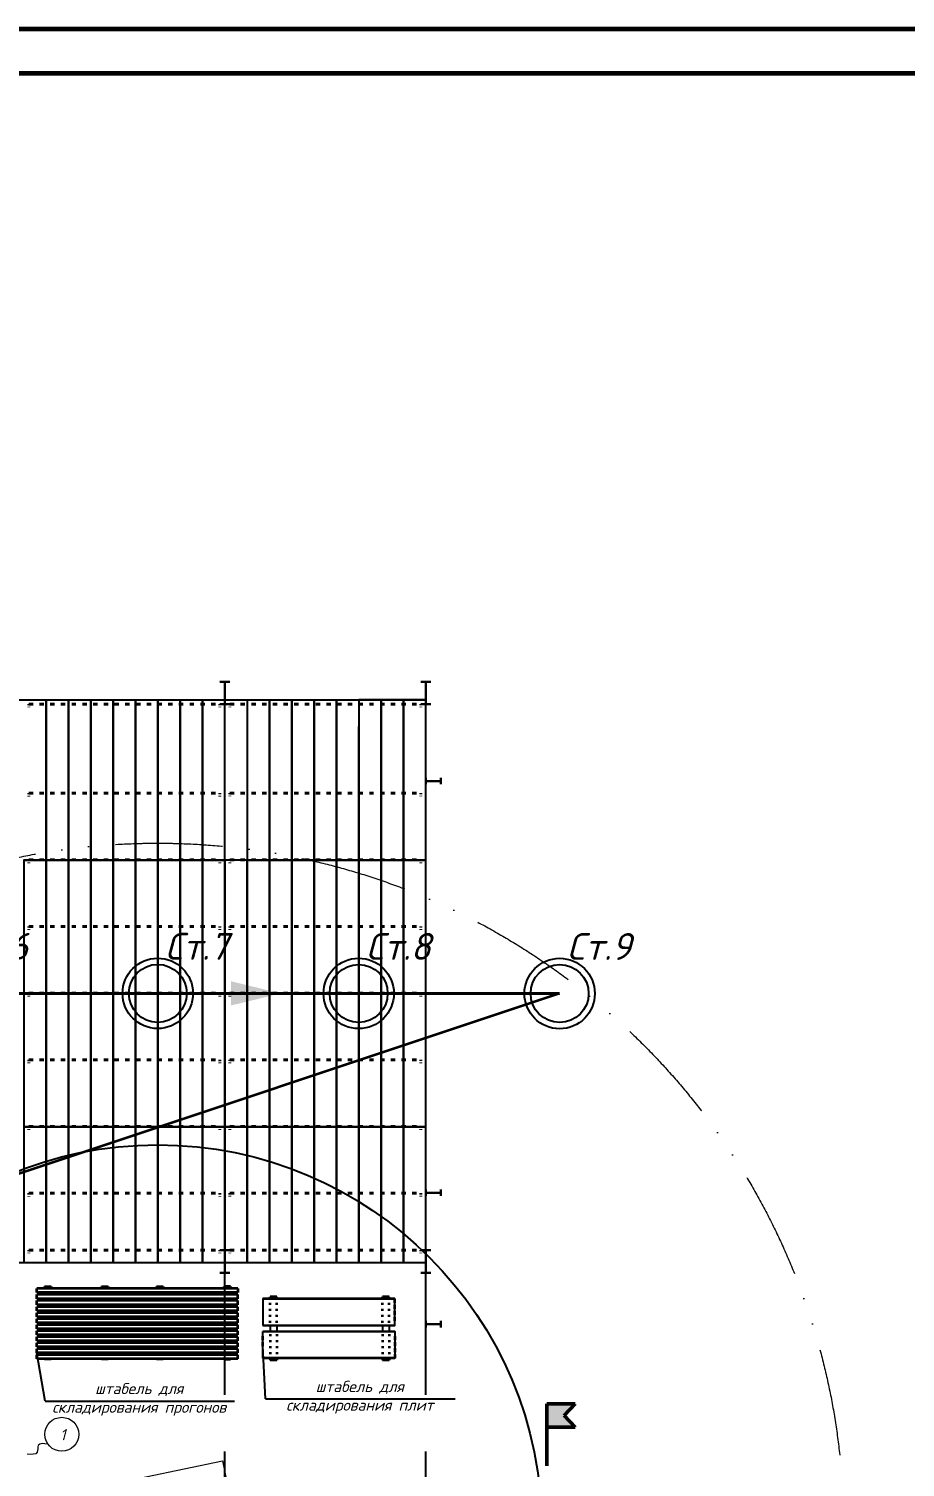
# Model space of a CAD drawing. Header units: millimetres. Extents: x -345369 to 252202, y 74562 to 424723.
# Drawn here: x -28486 to -18678, y 320361 to 336453 of the extents above; entities that cross this region are included whole.
import ezdxf

# ---------------------------------------------------------------- set-up
doc = ezdxf.new("R2010")
doc.units = ezdxf.units.MM
for name, pattern in [('ACAD_ISO03W100', [30, 12, -18]), ('ACAD_ISO12W100', [21, 12, -3, 0, -3, 0, -3]), ('CENTER', [50.8, 31.75, -6.35, 6.35, -6.35]), ('DASHDOT', [1, 0.5, -0.25, 0, -0.25])]:
    doc.linetypes.add(name, pattern=pattern)
for name, color, linetype, lineweight in [('S Asys', 1, 'DASHDOT', 13), ('калоны', 7, 'Continuous', 40), ('колонны', 7, 'Continuous', 60), ('Размер', 7, 'Continuous', 15), ('ТОнкая', 7, 'Continuous', 35)]:
    doc.layers.add(name, color=color, linetype=linetype, lineweight=lineweight)
doc.styles.get("Standard").update_dxf_attribs({"font": 'isocpeur.TTF', "oblique": 15})
doc.styles.add('вано размеры', font='isocpeui.ttf', dxfattribs={"height": 250})

# ---------------------------------------------------------------- blocks, each defined once
blk = doc.blocks.new('Kolona')
at = {"linetype": 'Continuous', "lineweight": 30, "ltscale": 2}
for p, q in [((-150, 335), (150, 335)), ((0, 335), (0, -335)), ((-150, -335), (150, -335))]:
    blk.add_line(p, q, dxfattribs=at)
blk = doc.blocks.new('kolona3')
at = {"lineweight": 30, "ltscale": 2}
for p, q in [((-531, 371), (-531, 181)), ((-531, 276), (-81, 276)), ((-81, 371), (-81, 181))]:
    blk.add_line(p, q, dxfattribs=at)
blk = doc.blocks.new('прогон')
at = {"linetype": 'ACAD_ISO03W100', "lineweight": 40, "ltscale": 4}
blk.add_line((1277472, -5275), (1279609, -5275), dxfattribs=at)
at = {"linetype": 'ACAD_ISO03W100', "lineweight": 40}
for p, q in [((1277472, -5275), (1277472, -5310)), ((1279609, -5275), (1279609, -5310))]:
    blk.add_line(p, q, dxfattribs=at)

msp = doc.modelspace()

# ---------------------------------------------------------------- hatches: boundary and pattern name
at = {"lineweight": 25}
msp.add_hatch(color=7, dxfattribs=at).paths.add_polyline_path([(-25667.810223, 325661.889616), (-26224.085633, 325797.916996), (-26224.085633, 325525.862237)])
at = {"layer": 'калоны', "lineweight": 50, "ltscale": 20}
h = msp.add_hatch(color=7, dxfattribs=at)
h.set_gradient(color1=(51, 51, 51), color2=(51, 51, 51), tint=1, name='INVSPHERICAL')
h.paths.add_polyline_path([(-22494.425737, 320939.507112), (-22370.145947, 321069.316546), (-22690.145947, 321069.316546), (-22690.145947, 320809.697678), (-22370.145947, 320809.697678)])

# ---------------------------------------------------------------- linework, layer by layer
at = {"lineweight": 25}
for p, q in [((-44292.386698, 328945.924894), (-24042.386698, 328945.924894)), ((-28292.386698, 327153.879031), (-28292.386698, 328945.924894)), ((-28292.386698, 328945.924894), (-28292.386698, 327153.879031)), ((-28042.386698, 327153.879031), (-28042.386698, 328945.924894)), ((-28042.386698, 328945.924894), (-28042.386698, 327153.879031)), ((-27792.386698, 327153.879031), (-27792.386698, 328945.924894)), ((-27792.386698, 328945.924894), (-27792.386698, 327153.879031)), ((-27542.386698, 327153.879031), (-27542.386698, 328945.924894)), ((-27542.386698, 328945.924894), (-27542.386698, 327153.879031)), ((-27292.386698, 327153.879031), (-27292.386698, 328945.924894)), ((-27292.386698, 328945.924894), (-27292.386698, 327153.879031)), ((-27042.386698, 327153.879031), (-27042.386698, 328945.924894)), ((-27042.386698, 328945.924894), (-27042.386698, 327153.879031)), ((-26792.386698, 327153.879031), (-26792.386698, 328945.924894)), ((-26792.386698, 328945.924894), (-26792.386698, 327153.879031)), ((-26542.386698, 327153.879031), (-26542.386698, 328945.924894)), ((-26542.386698, 328945.924894), (-26542.386698, 327153.879031)), ((-26291.912782, 322805.791625), (-26293.021825, 328945.924894)), ((-26292.386698, 327153.879031), (-26292.386698, 328945.924894)), ((-26042.810223, 328945.924894), (-26042.810223, 327153.879031)), ((-25792.810223, 327153.879031), (-25792.810223, 328945.924894)), ((-25792.810223, 328945.924894), (-25792.810223, 327153.879031)), ((-25542.810223, 327153.879031), (-25542.810223, 328945.924894)), ((-25542.810223, 328945.924894), (-25542.810223, 327153.879031)), ((-25292.810223, 327153.879031), (-25292.810223, 328945.924894)), ((-25292.810223, 328945.924894), (-25292.810223, 327153.879031)), ((-25042.810223, 327153.879031), (-25042.810223, 328945.924894)), ((-25042.810223, 328945.924894), (-25042.810223, 327153.879031)), ((-24792.810223, 327153.879031), (-24792.810223, 328645.868446)), ((-24042.386698, 322812.912838), (-24042.386724, 328600.410293)), ((-28542.386698, 327153.879031), (-28292.386698, 327153.879031)), ((-28292.386698, 327153.879031), (-28042.386698, 327153.879031)), ((-28042.386698, 327153.879031), (-27792.386698, 327153.879031)), ((-27792.386698, 327153.879031), (-27542.386698, 327153.879031)), ((-27542.386698, 327153.879031), (-27292.386698, 327153.879031)), ((-27292.386698, 327153.879031), (-27042.386698, 327153.879031)), ((-27042.386698, 327153.879031), (-26792.386698, 327153.879031)), ((-26792.386698, 327153.879031), (-26542.386698, 327153.879031)), ((-26542.386698, 327153.879031), (-26292.386698, 327153.879031)), ((-26042.810223, 327153.879031), (-25792.810223, 327153.879031)), ((-25792.810223, 327153.879031), (-25542.810223, 327153.879031)), ((-25542.810223, 327153.879031), (-25292.810223, 327153.879031)), ((-25292.810223, 327153.879031), (-25042.810223, 327153.879031)), ((-25042.810223, 327153.879031), (-24792.810223, 327153.879031)), ((-54983.073516, 322652.13511), (-24042.386698, 322652.13511)), ((-24389.041762, 321945.164681), (-25868.375112, 321945.164681)), ((-24389.041762, 321879.670865), (-25868.375112, 321879.670865)), ((-25784.736052, 321945.164681), (-25784.736052, 321879.670865)), ((-25710.453945, 321945.164681), (-25710.453945, 321879.670865)), ((-25505.846736, 321945.164681), (-24389.041762, 321945.164681)), ((-25505.846736, 321879.670865), (-24389.041762, 321879.670865)), ((-24528.949996, 321945.164681), (-24528.949996, 321879.670865)), ((-24454.66789, 321945.164681), (-24454.66789, 321879.670865))]:
    msp.add_line(p, q, dxfattribs=at)
at = {"lineweight": 40}
msp.add_line((-40541.442409, 325662.019918), (-22545.251883, 325660.295538), dxfattribs=at)
at = {"lineweight": 35}
msp.add_line((-22545.251883, 325660.295538), (-40541.437771, 319666.627237), dxfattribs=at)
at = {"lineweight": 25}
for points in [[(-24542.810223, 327153.879031), (-24542.810223, 328945.924894), (-24792.810223, 328945.924894), (-24792.810223, 327153.879031)], [(-24292.810223, 327153.879031), (-24292.810223, 328945.924894), (-24542.810223, 328945.924894), (-24542.810223, 327153.879031)], [(-24042.810223, 327153.879031), (-24042.810223, 328945.924894), (-24292.810223, 328945.924894), (-24292.810223, 327153.879031)], [(-28292.386698, 325661.889616), (-28292.386698, 327153.879031), (-28542.386698, 327153.879031), (-28542.386698, 325661.889616)], [(-28042.386698, 325661.889616), (-28042.386698, 327153.879031), (-28292.386698, 327153.879031), (-28292.386698, 325661.889616)], [(-27792.386698, 325661.889616), (-27792.386698, 327153.879031), (-28042.386698, 327153.879031), (-28042.386698, 325661.889616)], [(-27542.386698, 325661.889616), (-27542.386698, 327153.879031), (-27792.386698, 327153.879031), (-27792.386698, 325661.889616)], [(-27292.386698, 325661.889616), (-27292.386698, 327153.879031), (-27542.386698, 327153.879031), (-27542.386698, 325661.889616)], [(-27042.386698, 325661.889616), (-27042.386698, 327153.879031), (-27292.386698, 327153.879031), (-27292.386698, 325661.889616)], [(-26792.386698, 325661.889616), (-26792.386698, 327153.879031), (-27042.386698, 327153.879031), (-27042.386698, 325661.889616)], [(-26542.386698, 325661.889616), (-26542.386698, 327153.879031), (-26792.386698, 327153.879031), (-26792.386698, 325661.889616)], [(-26292.386698, 325661.889616), (-26292.386698, 327153.879031), (-26542.386698, 327153.879031), (-26542.386698, 325661.889616)], [(-26042.810223, 325661.889616), (-26042.810223, 327153.879031), (-26292.810223, 327153.879031), (-26292.810223, 325661.889616)], [(-25792.810223, 325661.889616), (-25792.810223, 327153.879031), (-26042.810223, 327153.879031), (-26042.810223, 325661.889616)], [(-25542.810223, 325661.889616), (-25542.810223, 327153.879031), (-25792.810223, 327153.879031), (-25792.810223, 325661.889616)], [(-25292.810223, 325661.889616), (-25292.810223, 327153.879031), (-25542.810223, 327153.879031), (-25542.810223, 325661.889616)], [(-25042.810223, 325661.889616), (-25042.810223, 327153.879031), (-25292.810223, 327153.879031), (-25292.810223, 325661.889616)], [(-24792.810223, 325661.889616), (-24792.810223, 327153.879031), (-25042.810223, 327153.879031), (-25042.810223, 325661.889616)], [(-24542.810223, 325661.889616), (-24542.810223, 327153.879031), (-24792.810223, 327153.879031), (-24792.810223, 325661.889616)], [(-24292.810223, 325661.889616), (-24292.810223, 327153.879031), (-24542.810223, 327153.879031), (-24542.810223, 325661.889616)], [(-24042.810223, 325661.889616), (-24042.810223, 327153.879031), (-24292.810223, 327153.879031), (-24292.810223, 325661.889616)], [(-28292.386698, 324169.900202), (-28292.386698, 325661.889616), (-28542.386698, 325661.889616), (-28542.386698, 324169.900202)], [(-28042.386698, 324169.900202), (-28042.386698, 325661.889616), (-28292.386698, 325661.889616), (-28292.386698, 324169.900202)], [(-27792.386698, 324169.900202), (-27792.386698, 325661.889616), (-28042.386698, 325661.889616), (-28042.386698, 324169.900202)], [(-27542.386698, 324169.900202), (-27542.386698, 325661.889616), (-27792.386698, 325661.889616), (-27792.386698, 324169.900202)], [(-27292.386698, 324169.900202), (-27292.386698, 325661.889616), (-27542.386698, 325661.889616), (-27542.386698, 324169.900202)], [(-27042.386698, 324169.900202), (-27042.386698, 325661.889616), (-27292.386698, 325661.889616), (-27292.386698, 324169.900202)], [(-26792.386698, 324169.900202), (-26792.386698, 325661.889616), (-27042.386698, 325661.889616), (-27042.386698, 324169.900202)], [(-26542.386698, 324169.900202), (-26542.386698, 325661.889616), (-26792.386698, 325661.889616), (-26792.386698, 324169.900202)], [(-26292.386698, 324169.900202), (-26292.386698, 325661.889616), (-26542.386698, 325661.889616), (-26542.386698, 324169.900202)], [(-26042.810223, 324169.900202), (-26042.810223, 325661.889616), (-26292.810223, 325661.889616), (-26292.810223, 324169.900202)], [(-25792.810223, 324169.900202), (-25792.810223, 325661.889616), (-26042.810223, 325661.889616), (-26042.810223, 324169.900202)], [(-25542.810223, 324169.900202), (-25542.810223, 325661.889616), (-25792.810223, 325661.889616), (-25792.810223, 324169.900202)], [(-25292.810223, 324169.900202), (-25292.810223, 325661.889616), (-25542.810223, 325661.889616), (-25542.810223, 324169.900202)], [(-25042.810223, 324169.900202), (-25042.810223, 325661.889616), (-25292.810223, 325661.889616), (-25292.810223, 324169.900202)], [(-24792.810223, 324169.900202), (-24792.810223, 325661.889616), (-25042.810223, 325661.889616), (-25042.810223, 324169.900202)], [(-24542.810223, 324169.900202), (-24542.810223, 325661.889616), (-24792.810223, 325661.889616), (-24792.810223, 324169.900202)], [(-24292.810223, 324169.900202), (-24292.810223, 325661.889616), (-24542.810223, 325661.889616), (-24542.810223, 324169.900202)], [(-24042.810223, 324169.900202), (-24042.810223, 325661.889616), (-24292.810223, 325661.889616), (-24292.810223, 324169.900202)], [(-28292.386698, 322650.417815), (-28292.386698, 324169.900202), (-28542.386698, 324169.900202), (-28542.386698, 322650.417815)], [(-28042.386698, 322650.417815), (-28042.386698, 324169.900202), (-28292.386698, 324169.900202), (-28292.386698, 322650.417815)], [(-27792.386698, 322650.417815), (-27792.386698, 324169.900202), (-28042.386698, 324169.900202), (-28042.386698, 322650.417815)], [(-27542.386698, 322650.417815), (-27542.386698, 324169.900202), (-27792.386698, 324169.900202), (-27792.386698, 322650.417815)], [(-27292.386698, 322650.417815), (-27292.386698, 324169.900202), (-27542.386698, 324169.900202), (-27542.386698, 322650.417815)], [(-27042.386698, 322650.417815), (-27042.386698, 324169.900202), (-27292.386698, 324169.900202), (-27292.386698, 322650.417815)], [(-26792.386698, 322650.417815), (-26792.386698, 324169.900202), (-27042.386698, 324169.900202), (-27042.386698, 322650.417815)], [(-26542.386698, 322650.417815), (-26542.386698, 324169.900202), (-26792.386698, 324169.900202), (-26792.386698, 322650.417815)], [(-26292.386698, 322650.417815), (-26292.386698, 324169.900202), (-26542.386698, 324169.900202), (-26542.386698, 322650.417815)], [(-26042.810223, 322650.417815), (-26042.810223, 324169.900202), (-26292.810223, 324169.900202), (-26292.810223, 322650.417815)], [(-25792.810223, 322650.417815), (-25792.810223, 324169.900202), (-26042.810223, 324169.900202), (-26042.810223, 322650.417815)], [(-25542.810223, 322650.417815), (-25542.810223, 324169.900202), (-25792.810223, 324169.900202), (-25792.810223, 322650.417815)], [(-25292.810223, 322650.417815), (-25292.810223, 324169.900202), (-25542.810223, 324169.900202), (-25542.810223, 322650.417815)], [(-25042.810223, 322650.417815), (-25042.810223, 324169.900202), (-25292.810223, 324169.900202), (-25292.810223, 322650.417815)], [(-24792.810223, 322650.417815), (-24792.810223, 324169.900202), (-25042.810223, 324169.900202), (-25042.810223, 322650.417815)], [(-24542.810223, 322650.417815), (-24542.810223, 324169.900202), (-24792.810223, 324169.900202), (-24792.810223, 322650.417815)], [(-24292.810223, 322650.417815), (-24292.810223, 324169.900202), (-24542.810223, 324169.900202), (-24542.810223, 322650.417815)], [(-24042.810223, 322650.417815), (-24042.810223, 324169.900202), (-24292.810223, 324169.900202), (-24292.810223, 322650.417815)], [(-25868.375112, 321945.164681), (-24389.041762, 321945.164681), (-24389.041762, 322245.164681), (-25868.375112, 322245.164681)], [(-25868.375112, 321879.670865), (-24389.041762, 321879.670865), (-24389.041762, 321579.670865), (-25868.375112, 321579.670865)]]:
    msp.add_lwpolyline(points, close=True, dxfattribs=at)
at = {"linetype": 'Continuous', "lineweight": 13}
msp.add_lwpolyline([(-27175.952935, 320254.874947), (-26318.952656, 320433.562088), (-26074.073554, 319259.098967), (-27443.251185, 318973.621304), (-27688.130287, 320148.084425), (-27175.952935, 320254.874947)], dxfattribs=at)
at = {"color": 7}
for centre, radius in [((-27042.83284, 325662.003429), 393.842894), ((-24794.042361, 325661.149484), 393.842894), ((-22545.251883, 325660.295538), 393.842894), ((-27042.83284, 325662.003429), 324.153596), ((-24794.042361, 325661.149484), 324.153596), ((-22545.251883, 325660.295538), 324.153596)]:
    msp.add_circle(centre, radius, dxfattribs=at)
at = {"lineweight": 25}
msp.add_circle((-27042.83284, 319666.298248, -16.739657), 4301.125177, dxfattribs=at)
at = {"layer": 'S Asys', "color": 0, "linetype": 'CENTER', "lineweight": 25, "ltscale": 100}
msp.add_line((-54981.039647, 328945.924894), (-24042.386698, 328945.924894), dxfattribs=at)
at = {"layer": 'S Asys', "color": 0, "linetype": 'CENTER', "lineweight": 25, "ltscale": 100, "extrusion": (1, 3.44505e-16, 1.83691e-16)}
for p, q in [((-26292.037479, 311012.36256), (-26292.386698, 329049.215091)), ((-24041.442409, 311012.362976), (-24042.386698, 329049.215091))]:
    msp.add_line(p, q, dxfattribs=at)
at = {"layer": 'калоны', "color": 7, "lineweight": 50, "ltscale": 20}
for p, q in [((-22690.145947, 321069.316546), (-22370.145947, 321069.316546)), ((-22690.145947, 320376.751479), (-22690.145947, 321069.316546)), ((-22370.145947, 321069.316546), (-22494.425737, 320939.507112)), ((-22370.145947, 320809.697678), (-22494.425737, 320939.507112)), ((-22690.145947, 320809.697678), (-22370.145947, 320809.697678))]:
    msp.add_line(p, q, dxfattribs=at)
at = {"layer": 'колонны', "color": 7, "ltscale": 100}
for p, q in [((-63566.493496, 336453.283561), (20533.506504, 336453.283561)), ((20033.506504, 335953.283561), (-61566.493496, 335953.283561))]:
    msp.add_line(p, q, dxfattribs=at)
at = {"layer": 'Размер', "linetype": 'ACAD_ISO12W100', "ltscale": 100}
msp.add_circle((-27042.83284, 319666.298248, -16.739657), 7676.125177, dxfattribs=at)
at = {"layer": 'Размер', "ltscale": 0.05}
msp.add_circle((-28116.375511, 320729.135306), 190.01302, dxfattribs=at)
msp.add_spline([(-28270.387568, 320617.84634), (-28378.972223, 320605.374213), (-28391.933986, 320529.513779), (-28504.886698, 320507.310397)], degree=3, dxfattribs=at)
at = {"layer": 'ТОнкая', "color": 7}
for p, q in [((-28394.958274, 322313.85751), (-28394.958274, 322359.356575)), ((-26145.522452, 322359.356575), (-28394.958274, 322359.356575)), ((-28311.319214, 322381.291991), (-28237.037108, 322381.291991)), ((-28311.319214, 322381.291991), (-28311.319214, 322359.356575)), ((-28237.037108, 322381.291991), (-28237.037108, 322359.356575)), ((-27671.159124, 322381.291991), (-27671.159124, 322359.356575)), ((-27671.159124, 322381.291991), (-27596.877018, 322381.291991)), ((-27671.159124, 322381.291991), (-27671.159124, 322359.356575)), ((-27671.159124, 322381.068872), (-27596.877018, 322381.068872)), ((-27596.877018, 322381.291991), (-27596.877018, 322359.356575)), ((-27055.533158, 322381.291991), (-26981.251052, 322381.291991)), ((-27055.533158, 322381.291991), (-27055.533158, 322359.356575)), ((-26981.251052, 322381.291991), (-26981.251052, 322359.356575)), ((-26229.161512, 322381.291991), (-26303.443618, 322381.291991)), ((-26303.443618, 322381.291991), (-26303.443618, 322359.356575)), ((-26229.161512, 322381.291991), (-26229.161512, 322359.356575)), ((-26145.522452, 322359.527322), (-26145.522452, 322314.028257)), ((-26145.522452, 322313.85751), (-28394.958274, 322313.85751)), ((-28394.958274, 322246.423029), (-28394.958274, 322291.922094)), ((-26145.522452, 322291.922094), (-28394.958274, 322291.922094)), ((-26145.522452, 322246.423029), (-28394.958274, 322246.423029)), ((-28394.958274, 322178.988548), (-28394.958274, 322224.487613)), ((-26145.522452, 322224.487613), (-28394.958274, 322224.487613)), ((-26145.522452, 322178.988548), (-28394.958274, 322178.988548)), ((-28311.319214, 322313.85751), (-28311.319214, 322291.922094)), ((-28311.319214, 322246.423029), (-28311.319214, 322224.487613)), ((-28311.319214, 322178.988548), (-28311.319214, 322157.053132)), ((-28237.037108, 322313.85751), (-28237.037108, 322291.922094)), ((-28237.037108, 322246.423029), (-28237.037108, 322224.487613)), ((-28237.037108, 322178.988548), (-28237.037108, 322157.053132)), ((-27671.159124, 322313.85751), (-27671.159124, 322291.922094)), ((-27671.159124, 322313.85751), (-27671.159124, 322291.922094)), ((-27671.159124, 322246.423029), (-27671.159124, 322224.487613)), ((-27671.159124, 322246.423029), (-27671.159124, 322224.487613)), ((-27671.159124, 322178.988548), (-27671.159124, 322157.053132)), ((-27671.159124, 322178.988548), (-27671.159124, 322157.053132)), ((-27596.877018, 322313.85751), (-27596.877018, 322291.922094)), ((-27596.877018, 322246.423029), (-27596.877018, 322224.487613)), ((-27596.877018, 322178.988548), (-27596.877018, 322157.053132)), ((-27055.533158, 322313.85751), (-27055.533158, 322291.922094)), ((-27055.533158, 322246.423029), (-27055.533158, 322224.487613)), ((-27055.533158, 322178.988548), (-27055.533158, 322157.053132)), ((-26981.251052, 322313.85751), (-26981.251052, 322291.922094)), ((-26981.251052, 322246.423029), (-26981.251052, 322224.487613)), ((-26981.251052, 322178.988548), (-26981.251052, 322157.053132)), ((-26303.443618, 322313.85751), (-26303.443618, 322291.922094)), ((-26303.443618, 322246.423029), (-26303.443618, 322224.487613)), ((-26303.443618, 322178.988548), (-26303.443618, 322157.053132)), ((-26229.161512, 322313.85751), (-26229.161512, 322291.922094)), ((-26229.161512, 322246.423029), (-26229.161512, 322224.487613)), ((-26229.161512, 322178.988548), (-26229.161512, 322157.053132)), ((-26145.522452, 322246.423029), (-26145.522452, 322291.922094)), ((-26145.522452, 322178.988548), (-26145.522452, 322224.487613)), ((-24389.041762, 322245.164681), (-25868.375112, 322245.164681)), ((-25784.736052, 322245.164681), (-25784.736052, 322265.599189)), ((-25710.453945, 322265.599189), (-25784.736052, 322265.599189)), ((-25784.736052, 322177.7302), (-25784.736052, 322199.665616)), ((-25710.453945, 322245.164681), (-25710.453945, 322265.599189)), ((-25710.453945, 322177.7302), (-25710.453945, 322199.665616)), ((-24528.949996, 322245.164681), (-24528.949996, 322265.599189)), ((-24454.66789, 322265.599189), (-24528.949996, 322265.599189)), ((-24528.949996, 322177.7302), (-24528.949996, 322199.665616)), ((-24454.66789, 322245.164681), (-24454.66789, 322265.599189)), ((-24454.66789, 322177.7302), (-24454.66789, 322199.665616)), ((-24389.041762, 322199.665616), (-24389.041762, 322245.164681)), ((-24389.041762, 322132.231135), (-24389.041762, 322177.7302)), ((-28394.958274, 322111.554067), (-28394.958274, 322157.053132)), ((-26145.522452, 322157.053132), (-28394.958274, 322157.053132)), ((-26145.522452, 322111.554067), (-28394.958274, 322111.554067)), ((-28394.958274, 322044.119585), (-28394.958274, 322089.618651)), ((-26145.522452, 322089.618651), (-28394.958274, 322089.618651)), ((-26145.522452, 322044.119585), (-28394.958274, 322044.119585)), ((-28394.958274, 321976.685104), (-28394.958274, 322022.18417)), ((-26145.522452, 322022.18417), (-28394.958274, 322022.18417)), ((-28311.319214, 322111.554067), (-28311.319214, 322089.618651)), ((-28311.319214, 322044.119585), (-28311.319214, 322022.18417)), ((-28237.037108, 322111.554067), (-28237.037108, 322089.618651)), ((-28237.037108, 322044.119585), (-28237.037108, 322022.18417)), ((-27671.159124, 322111.554067), (-27671.159124, 322089.618651)), ((-27671.159124, 322111.554067), (-27671.159124, 322089.618651)), ((-27671.159124, 322044.119585), (-27671.159124, 322022.18417)), ((-27671.159124, 322044.119585), (-27671.159124, 322022.18417)), ((-27596.877018, 322111.554067), (-27596.877018, 322089.618651)), ((-27596.877018, 322044.119585), (-27596.877018, 322022.18417)), ((-27055.533158, 322111.554067), (-27055.533158, 322089.618651)), ((-27055.533158, 322044.119585), (-27055.533158, 322022.18417)), ((-26981.251052, 322111.554067), (-26981.251052, 322089.618651)), ((-26981.251052, 322044.119585), (-26981.251052, 322022.18417)), ((-26303.443618, 322111.554067), (-26303.443618, 322089.618651)), ((-26303.443618, 322044.119585), (-26303.443618, 322022.18417)), ((-26229.161512, 322111.554067), (-26229.161512, 322089.618651)), ((-26229.161512, 322044.119585), (-26229.161512, 322022.18417)), ((-26145.522452, 322111.554067), (-26145.522452, 322157.053132)), ((-26145.522452, 322044.119585), (-26145.522452, 322089.618651)), ((-26145.522452, 321976.685104), (-26145.522452, 322022.18417)), ((-25784.736052, 322110.295719), (-25784.736052, 322132.231135)), ((-25784.736052, 322042.861238), (-25784.736052, 322064.796654)), ((-25710.453945, 322110.295719), (-25710.453945, 322132.231135)), ((-25710.453945, 322042.861238), (-25710.453945, 322064.796654)), ((-24528.949996, 322110.295719), (-24528.949996, 322132.231135)), ((-24528.949996, 322042.861238), (-24528.949996, 322064.796654)), ((-24454.66789, 322110.295719), (-24454.66789, 322132.231135)), ((-24454.66789, 322042.861238), (-24454.66789, 322064.796654)), ((-24389.041762, 322064.796654), (-24389.041762, 322110.295719)), ((-24389.041762, 321997.362172), (-24389.041762, 322042.861238)), ((-26145.522452, 321976.685104), (-28394.958274, 321976.685104)), ((-28394.958274, 321909.250623), (-28394.958274, 321954.749688)), ((-26145.522452, 321954.749688), (-28394.958274, 321954.749688)), ((-26145.522452, 321909.250623), (-28394.958274, 321909.250623)), ((-28394.958274, 321841.816142), (-28394.958274, 321887.315207)), ((-26145.522452, 321887.315207), (-28394.958274, 321887.315207)), ((-28311.319214, 321976.685104), (-28311.319214, 321954.749688)), ((-28311.319214, 321909.250623), (-28311.319214, 321887.315207)), ((-28237.037108, 321976.685104), (-28237.037108, 321954.749688)), ((-28237.037108, 321909.250623), (-28237.037108, 321887.315207)), ((-27671.159124, 321976.685104), (-27671.159124, 321954.749688)), ((-27671.159124, 321976.685104), (-27671.159124, 321954.749688)), ((-27671.159124, 321909.250623), (-27671.159124, 321887.315207)), ((-27671.159124, 321909.250623), (-27671.159124, 321887.315207)), ((-27596.877018, 321976.685104), (-27596.877018, 321954.749688)), ((-27596.877018, 321909.250623), (-27596.877018, 321887.315207)), ((-27055.533158, 321976.685104), (-27055.533158, 321954.749688)), ((-27055.533158, 321909.250623), (-27055.533158, 321887.315207)), ((-26981.251052, 321976.685104), (-26981.251052, 321954.749688)), ((-26981.251052, 321909.250623), (-26981.251052, 321887.315207)), ((-26303.443618, 321976.685104), (-26303.443618, 321954.749688)), ((-26303.443618, 321909.250623), (-26303.443618, 321887.315207)), ((-26229.161512, 321976.685104), (-26229.161512, 321954.749688)), ((-26229.161512, 321909.250623), (-26229.161512, 321887.315207)), ((-26145.522452, 321909.250623), (-26145.522452, 321954.749688)), ((-26145.522452, 321841.816142), (-26145.522452, 321887.315207)), ((-25784.736052, 321975.426756), (-25784.736052, 321997.362172)), ((-25784.736052, 321849.408789), (-25784.736052, 321827.473374)), ((-25710.453945, 321975.426756), (-25710.453945, 321997.362172)), ((-25710.453945, 321849.408789), (-25710.453945, 321827.473374)), ((-24528.949996, 321975.426756), (-24528.949996, 321997.362172)), ((-24528.949996, 321849.408789), (-24528.949996, 321827.473374)), ((-24454.66789, 321975.426756), (-24454.66789, 321997.362172)), ((-24454.66789, 321849.408789), (-24454.66789, 321827.473374)), ((-26145.522452, 321841.816142), (-28394.958274, 321841.816142)), ((-28394.958274, 321774.381661), (-28394.958274, 321819.880726)), ((-26145.522452, 321819.880726), (-28394.958274, 321819.880726)), ((-26145.522452, 321774.381661), (-28394.958274, 321774.381661)), ((-28394.958274, 321706.94718), (-28394.958274, 321752.446245)), ((-26145.522452, 321752.446245), (-28394.958274, 321752.446245)), ((-26145.522452, 321706.94718), (-28394.958274, 321706.94718)), ((-28311.319214, 321841.816142), (-28311.319214, 321819.880726)), ((-28311.319214, 321774.381661), (-28311.319214, 321752.446245)), ((-28311.319214, 321706.94718), (-28311.319214, 321685.011764)), ((-28237.037108, 321841.816142), (-28237.037108, 321819.880726)), ((-28237.037108, 321774.381661), (-28237.037108, 321752.446245)), ((-28237.037108, 321706.94718), (-28237.037108, 321685.011764)), ((-27671.159124, 321841.816142), (-27671.159124, 321819.880726)), ((-27671.159124, 321841.816142), (-27671.159124, 321819.880726)), ((-27671.159124, 321774.381661), (-27671.159124, 321752.446245)), ((-27671.159124, 321774.381661), (-27671.159124, 321752.446245)), ((-27671.159124, 321706.94718), (-27671.159124, 321685.011764)), ((-27671.159124, 321706.94718), (-27671.159124, 321685.011764)), ((-27596.877018, 321841.816142), (-27596.877018, 321819.880726)), ((-27596.877018, 321774.381661), (-27596.877018, 321752.446245)), ((-27596.877018, 321706.94718), (-27596.877018, 321685.011764)), ((-26145.522452, 321841.816142), (-27358.678184, 321841.816142)), ((-27055.533158, 321841.816142), (-27055.533158, 321819.880726)), ((-27055.533158, 321774.381661), (-27055.533158, 321752.446245)), ((-27055.533158, 321706.94718), (-27055.533158, 321685.011764)), ((-26981.251052, 321841.816142), (-26981.251052, 321819.880726)), ((-26981.251052, 321774.381661), (-26981.251052, 321752.446245)), ((-26981.251052, 321706.94718), (-26981.251052, 321685.011764)), ((-26303.443618, 321841.816142), (-26303.443618, 321819.880726)), ((-26303.443618, 321774.381661), (-26303.443618, 321752.446245)), ((-26303.443618, 321706.94718), (-26303.443618, 321685.011764)), ((-26229.161512, 321841.816142), (-26229.161512, 321819.880726)), ((-26229.161512, 321774.381661), (-26229.161512, 321752.446245)), ((-26229.161512, 321706.94718), (-26229.161512, 321685.011764)), ((-26145.522452, 321774.381661), (-26145.522452, 321819.880726)), ((-26145.522452, 321774.381661), (-26145.522452, 321819.880726)), ((-26145.522452, 321706.94718), (-26145.522452, 321752.446245)), ((-25868.375112, 321781.974308), (-25868.375112, 321827.473374)), ((-25868.375112, 321714.539827), (-25868.375112, 321760.038892)), ((-25784.736052, 321781.974308), (-25784.736052, 321760.038892)), ((-25784.736052, 321714.539827), (-25784.736052, 321692.604411)), ((-25710.453945, 321781.974308), (-25710.453945, 321760.038892)), ((-25710.453945, 321714.539827), (-25710.453945, 321692.604411)), ((-24528.949996, 321781.974308), (-24528.949996, 321760.038892)), ((-24528.949996, 321714.539827), (-24528.949996, 321692.604411)), ((-24454.66789, 321781.974308), (-24454.66789, 321760.038892)), ((-24454.66789, 321714.539827), (-24454.66789, 321692.604411)), ((-24389.041762, 321827.473374), (-24389.041762, 321781.974308)), ((-24389.041762, 321760.038892), (-24389.041762, 321714.539827)), ((-24389.041762, 321692.604411), (-24389.041762, 321647.105346)), ((-28394.958274, 321639.512698), (-28394.958274, 321685.011764)), ((-26145.522452, 321685.011764), (-28394.958274, 321685.011764)), ((-26145.522452, 321639.512698), (-28394.958274, 321639.512698)), ((-28394.958274, 321572.078217), (-28394.958274, 321617.577282)), ((-26145.522452, 321617.577282), (-28394.958274, 321617.577282)), ((-26145.522452, 321572.078217), (-28394.958274, 321572.078217)), ((-28311.319214, 321639.512698), (-28311.319214, 321617.577282)), ((-28311.319214, 321572.078217), (-28311.319214, 321568.949813)), ((-28237.037108, 321568.949813), (-28311.319214, 321568.949813)), ((-28237.037108, 321639.512698), (-28237.037108, 321617.577282)), ((-28237.037108, 321572.078217), (-28237.037108, 321568.949813)), ((-27671.159124, 321639.512698), (-27671.159124, 321617.577282)), ((-27671.159124, 321639.512698), (-27671.159124, 321617.577282)), ((-27671.159124, 321572.078217), (-27671.159124, 321568.949813)), ((-27671.159124, 321572.078217), (-27671.159124, 321568.949813)), ((-27596.877018, 321568.949813), (-27671.159124, 321568.949813)), ((-27596.877018, 321568.949813), (-27671.159124, 321568.949813)), ((-27596.877018, 321639.512698), (-27596.877018, 321617.577282)), ((-27596.877018, 321572.078217), (-27596.877018, 321568.949813)), ((-27055.533158, 321639.512698), (-27055.533158, 321617.577282)), ((-27055.533158, 321572.078217), (-27055.533158, 321568.949813)), ((-26981.251052, 321568.949813), (-27055.533158, 321568.949813)), ((-26981.251052, 321639.512698), (-26981.251052, 321617.577282)), ((-26981.251052, 321572.078217), (-26981.251052, 321568.949813)), ((-26303.443618, 321639.512698), (-26303.443618, 321617.577282)), ((-26303.443618, 321572.078217), (-26303.443618, 321568.949813)), ((-26303.443618, 321568.949813), (-26229.161512, 321568.949813)), ((-26229.161512, 321639.512698), (-26229.161512, 321617.577282)), ((-26229.161512, 321572.078217), (-26229.161512, 321568.949813)), ((-26145.522452, 321639.512698), (-26145.522452, 321685.011764)), ((-26145.522452, 321572.078217), (-26145.522452, 321617.577282)), ((-24389.041762, 321579.670865), (-25868.375112, 321579.670865)), ((-25784.736052, 321647.105346), (-25784.736052, 321625.16993)), ((-25784.736052, 321579.670865), (-25784.736052, 321559.236357)), ((-25710.453945, 321559.236357), (-25784.736052, 321559.236357)), ((-25710.453945, 321647.105346), (-25710.453945, 321625.16993)), ((-25710.453945, 321579.670865), (-25710.453945, 321559.236357)), ((-24528.949996, 321647.105346), (-24528.949996, 321625.16993)), ((-24528.949996, 321579.670865), (-24528.949996, 321559.236357)), ((-24454.66789, 321559.236357), (-24528.949996, 321559.236357)), ((-24454.66789, 321647.105346), (-24454.66789, 321625.16993)), ((-24454.66789, 321579.670865), (-24454.66789, 321559.236357)), ((-24389.041762, 321625.16993), (-24389.041762, 321579.670865))]:
    msp.add_line(p, q, dxfattribs=at)
at = {"layer": 'ТОнкая', "color": 7, "lineweight": 25}
for p, q in [((-25835.09251, 321124.995599), (-25868.375112, 321714.539827)), ((-28304.133014, 321101.687961), (-28394.958274, 321639.512698)), ((-28304.133014, 321101.687961), (-26185.051095, 321101.687961)), ((-25835.09251, 321124.995599), (-23716.01059, 321124.995599))]:
    msp.add_line(p, q, dxfattribs=at)

# ---------------------------------------------------------------- block references
at = {"lineweight": 25, "xscale": 0.375, "yscale": 0.375, "zscale": 0.375}
for name, p in [('Kolona', (-26292.386698, 329021.493446)), ('Kolona', (-24042.386698, 329021.493446)), ('kolona3', (-23843.111288, 327933.055648)), ('kolona3', (-23843.111288, 323328.055648)), ('kolona3', (-23843.111288, 321858.037933))]:
    msp.add_blockref(name, p, dxfattribs=at)
at = {"lineweight": 25}
for p in [(-1305957.363141, 334172.115994), (-1303706.790509, 334172.457572), (-1305957.363141, 333176.121286), (-1303706.790509, 333176.462865), (-1305957.363141, 332430.126579), (-1303706.790509, 332430.468157), (-1305957.363141, 331684.131871), (-1303706.790509, 331684.47345), (-1305957.363141, 330938.137164), (-1303706.790509, 330938.478743), (-1305957.363141, 330192.142456), (-1303706.790509, 330192.484035), (-1305957.363141, 329446.147749), (-1303706.790509, 329446.489328), (-1305957.363141, 328700.153042), (-1303706.790509, 328700.49462), (-1305957.363141, 328063.790718), (-1303706.790509, 328064.132297)]:
    msp.add_blockref('прогон', p, dxfattribs=at)
at = {"lineweight": 25, "xscale": -0.375, "yscale": 0.375, "zscale": 0.375, "rotation": 180}
for p in [(-26291.870265, 322662.942946), (-24042.386698, 322661.918171)]:
    msp.add_blockref('Kolona', p, dxfattribs=at)

# ---------------------------------------------------------------- texts
at = {"color": 7, "lineweight": 25, "attachment_point": 1, "style": 'вано размеры'}
for s, insert, char_height, width in [('Ст.6', (-29210.479865, 326339.353894), 300, 4550.24356133), ('Ст.7', (-26961.53983, 326338.49992), 300, 4550.24356133), ('Ст.8', (-24712.749351, 326337.645975), 300, 4550.24356133), ('Ст.9', (-22463.958873, 326336.792029), 300, 4550.24356133), ('1', (-28135.952455, 320787.254398), 125, 242.04718476)]:
    msp.add_mtext(s, dxfattribs=dict(at, insert=insert, char_height=char_height, width=width))
at = {"layer": 'ТОнкая', "color": 7, "lineweight": 25, "char_height": 125, "width": 2231.96849435, "attachment_point": 2}
for s, insert in [('штабель для складирования прогонов', (-27250.122967, 321303.871474)), ('штабель для складирования плит', (-24781.082462, 321327.179112))]:
    msp.add_mtext(s, dxfattribs=dict(at, insert=insert))

doc.saveas('drawing.dxf')
